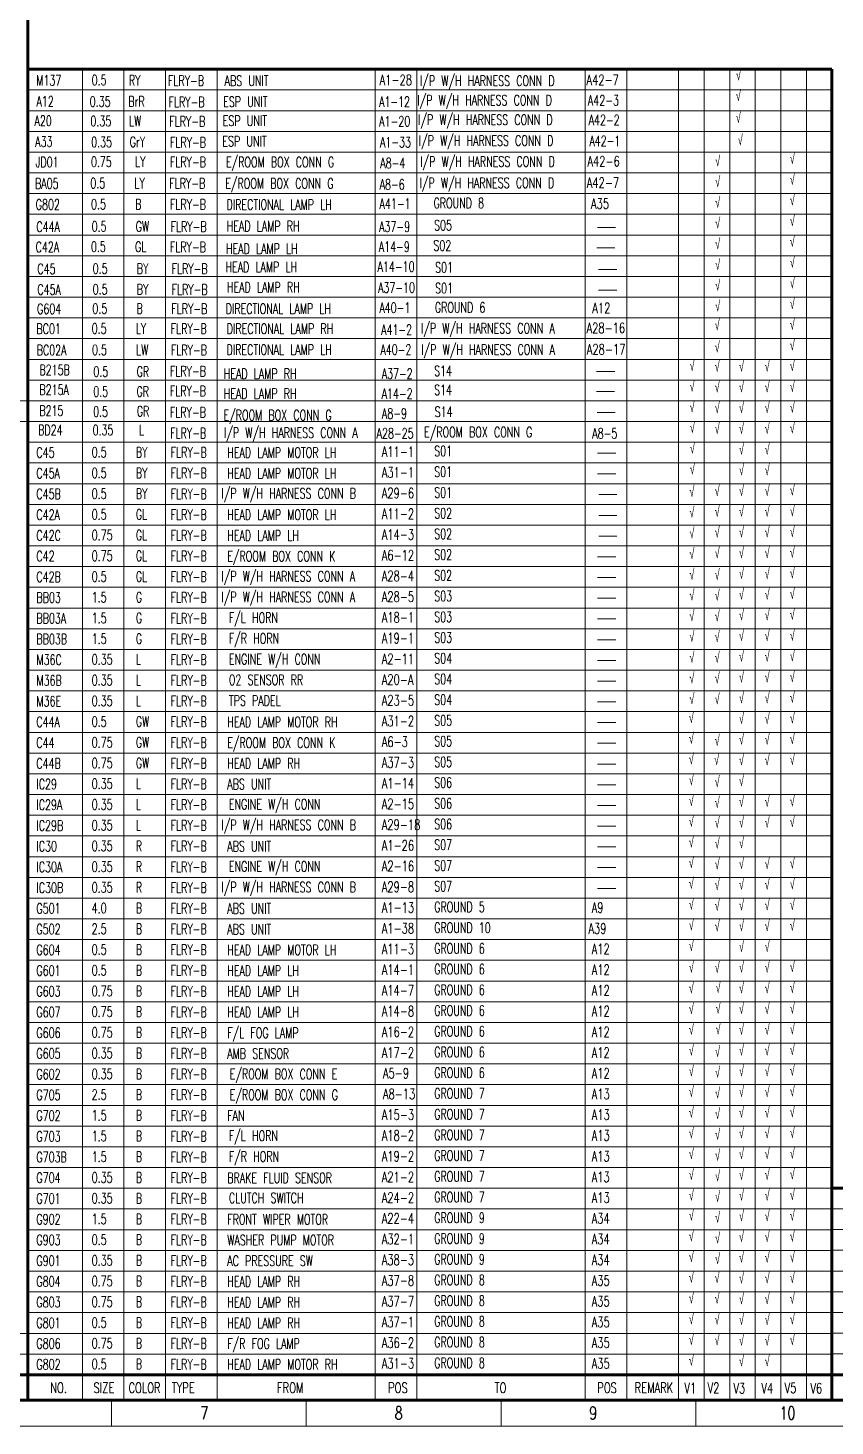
# Model space of a CAD drawing. Header units: millimetres. Extents: x 296 to 1485, y 44 to 885.
# Drawn here: x 716 to 1027, y 44 to 584 of the extents above; entities that cross this region are included whole.
import ezdxf
from ezdxf.enums import TextEntityAlignment as Align

# ---------------------------------------------------------------- set-up
doc = ezdxf.new("R2010")
doc.units = ezdxf.units.MM
doc.layers.add('0Filament', color=7, linetype='Continuous', lineweight=20)
doc.layers.add('2FRAME', color=2, linetype='Continuous', lineweight=70)
doc.styles.add('HZ', font='TXT', dxfattribs={"width": 0.7, "height": 4, "bigfont": 'HZTXT'})

msp = doc.modelspace()

# ---------------------------------------------------------------- linework, layer by layer
at = {"layer": '0Filament'}
for p, q in [((737.05, 568.22), (737.05, 54.43)), ((753.05, 568.22), (753.05, 54.43)), ((769.05, 54.43), (769.05, 568.22)), ((789.03, 54.43), (789.03, 568.22)), ((850.05, 54.43), (850.05, 568.22)), ((866.05, 54.43), (866.05, 568.22)), ((931.05, 54.43), (931.05, 568.22)), ((947.05, 568.22), (947.05, 54.43)), ((967.05, 54.43), (967.05, 568.22)), ((976.92, 54.43), (976.92, 568.22)), ((986.79, 54.43), (986.79, 568.22)), ((996.66, 54.43), (996.66, 568.22)), ((1006.53, 54.43), (1006.53, 568.22)), ((1016.4, 54.43), (1016.4, 568.22)), ((716.05, 560.22), (1026.27, 560.22)), ((716.05, 560.22), (1026.27, 560.22)), ((716.05, 560.22), (1026.27, 560.22)), ((716.05, 560.22), (1026.27, 560.22)), ((716.05, 552.22), (1026.27, 552.22)), ((716.05, 552.22), (1026.27, 552.22)), ((716.05, 552.22), (1026.27, 552.22)), ((716.05, 552.22), (1026.27, 552.22)), ((716.05, 544.22), (1026.27, 544.22)), ((716.05, 544.22), (1026.27, 544.22)), ((716.05, 544.22), (1026.27, 544.22)), ((716.05, 544.22), (1026.27, 544.22)), ((716.05, 536.22), (1026.27, 536.22)), ((716.05, 536.22), (1026.27, 536.22)), ((716.05, 536.22), (1026.27, 536.22)), ((716.05, 536.22), (1026.27, 536.22)), ((716.05, 528.22), (1026.27, 528.22)), ((716.05, 520.22), (1026.27, 520.22)), ((716.05, 512.22), (1026.27, 512.22)), ((716.05, 504.22), (1026.27, 504.22)), ((935.75, 507.17), (942.8, 507.17)), ((935.48, 499.32), (942.53, 499.32)), ((716.05, 496.22), (1026.27, 496.22)), ((716.05, 488.22), (1026.27, 488.22)), ((936.16, 490.89), (943.21, 490.89)), ((936.16, 482.89), (943.21, 482.89)), ((716.05, 480.22), (1026.27, 480.22)), ((716.05, 472.22), (1026.27, 472.22)), ((716.05, 464.22), (1026.27, 464.22)), ((716.05, 456.22), (1026.27, 456.22)), ((716.05, 448.22), (1026.27, 448.22)), ((935.39, 451.48), (942.44, 451.48)), ((935.36, 443.8), (942.41, 443.8)), ((1026.27, 440.22), (405.83, 440.22)), ((1026.27, 432.22), (405.83, 432.22)), ((935.62, 435.67), (942.67, 435.67)), ((1026.27, 424.22), (716.05, 424.22)), ((1026.27, 416.22), (716.05, 416.22)), ((935.79, 420), (942.85, 420)), ((935.79, 412), (942.85, 412)), ((1026.27, 408.22), (716.05, 408.22)), ((1026.27, 400.22), (716.05, 400.22)), ((936.25, 404), (943.3, 404)), ((936.25, 396), (943.3, 396)), ((1026.27, 392.22), (716.05, 392.22)), ((1026.27, 384.22), (716.05, 384.22)), ((936.25, 388), (943.3, 388)), ((935.79, 380), (942.85, 380)), ((1026.27, 376.22), (716.05, 376.22)), ((1026.27, 368.22), (716.05, 368.22)), ((935.79, 372), (942.85, 372)), ((935.79, 364), (942.85, 364)), ((1026.27, 360.22), (716.05, 360.22)), ((1026.27, 352.22), (716.05, 352.22)), ((935.79, 356), (942.85, 356)), ((935.79, 348), (942.85, 348)), ((1026.27, 344.22), (716.05, 344.22)), ((1026.27, 336.22), (716.05, 336.22)), ((935.79, 340), (942.85, 340)), ((935.79, 332), (942.85, 332)), ((1026.27, 328.22), (716.05, 328.22)), ((935.79, 324), (942.85, 324)), ((1026.27, 320.22), (716.05, 320.22)), ((935.79, 316), (942.85, 316)), ((1026.27, 312.22), (716.05, 312.22)), ((935.79, 308), (942.85, 308)), ((1026.27, 304.22), (716.05, 304.22)), ((935.79, 300), (942.85, 300)), ((1026.27, 296.22), (716.05, 296.22)), ((935.79, 292), (942.85, 292)), ((1026.27, 288.22), (716.05, 288.22)), ((935.79, 284), (942.85, 284)), ((1026.27, 280.22), (716.05, 280.22)), ((935.79, 276), (942.85, 276)), ((1026.27, 272.22), (716.05, 272.22)), ((935.79, 268), (942.85, 268)), ((1026.27, 264.22), (716.05, 264.22)), ((935.79, 260), (942.85, 260)), ((1026.27, 256.22), (716.05, 256.22)), ((935.79, 252), (942.85, 252)), ((1026.27, 248.22), (716.05, 248.22)), ((1026.27, 240.22), (716.05, 240.22)), ((1026.27, 232.22), (716.05, 232.22)), ((1026.27, 224.22), (716.05, 224.22)), ((1026.27, 216.22), (716.05, 216.22)), ((1026.27, 208.22), (716.05, 208.22)), ((1026.27, 200.22), (716.05, 200.22)), ((1026.27, 192.22), (716.05, 192.22)), ((1026.27, 184.22), (716.05, 184.22)), ((1026.27, 176.22), (716.05, 176.22)), ((1026.27, 168.22), (716.05, 168.22)), ((1026.27, 160.22), (716.05, 160.22)), ((1026.27, 152.22), (716.05, 152.22)), ((1026.27, 144.22), (716.05, 144.22)), ((1026.27, 136.22), (716.05, 136.22)), ((1026.27, 128.22), (716.05, 128.22)), ((1026.27, 120.22), (716.05, 120.22)), ((1026.27, 112.22), (716.05, 112.22)), ((1026.27, 104.22), (716.05, 104.22)), ((1026.27, 96.22), (716.05, 96.22)), ((1026.27, 88.22), (716.05, 88.22)), ((716.05, 80.22), (405.83, 80.22)), ((1026.27, 80.22), (716.05, 80.22)), ((716.05, 72.22), (405.83, 72.22)), ((1026.27, 72.22), (716.05, 72.22)), ((789.03, 64.22), (789.03, 54.43)), ((850.05, 64.22), (850.05, 54.43)), ((866.05, 64.22), (866.05, 54.43)), ((931.05, 64.22), (931.05, 54.43)), ((748.27, 54.42), (748.27, 44.52)), ((823.4, 54.45), (823.4, 44.47)), ((898.65, 54.42), (898.65, 44.52)), ((973.68, 54.42), (973.68, 44.52)), ((296.47, 44.43), (1485.47, 44.43))]:
    msp.add_line(p, q, dxfattribs=at)
at = {"layer": '0Filament', "color": 0}
for p, q in [((1026.27, 128.28), (1185.73, 128.28)), ((1026.27, 120.28), (1185.73, 120.28)), ((1026.27, 112.28), (1185.73, 112.28)), ((1026.27, 104.28), (1185.73, 104.28)), ((1026.27, 96.28), (1185.73, 96.28)), ((1026.27, 88.28), (1185.73, 88.28)), ((1026.27, 80.28), (1185.73, 80.28)), ((1026.27, 72.28), (1185.73, 72.28))]:
    msp.add_line(p, q, dxfattribs=at)
at = {"layer": '2FRAME'}
for p, q in [((716.05, 54.43), (716.05, 744.22)), ((716.05, 568.22), (1026.27, 568.22)), ((716.05, 568.22), (1026.27, 568.22)), ((716.05, 568.22), (1026.27, 568.22)), ((716.05, 568.22), (1026.27, 568.22)), ((1026.27, 54.43), (1026.27, 568.22)), ((1026.27, 136.28), (1185.73, 136.28)), ((405.83, 64.22), (716.05, 64.22)), ((716.05, 64.22), (1026.27, 64.22)), ((1026.27, 64.22), (1185.73, 64.22)), ((306.47, 54.43), (1475.47, 54.43))]:
    msp.add_line(p, q, dxfattribs=at)

# ---------------------------------------------------------------- texts
at = {"insert": (932.29, 238.51), "char_height": 4, "attachment_point": 1, "style": 'HZ'}
msp.add_mtext('A39', dxfattribs=at)
at = {"layer": '0Filament', "lineweight": 20, "style": 'HZ', "width": 0.67}
for p in [(990.23, 562.77), (990.15, 554.77), (990.15, 546.36), (990.89, 537.71), (982.18, 529.61), (1010.97, 530.51), (982.18, 521.61), (1010.97, 522.51), (982.18, 513.61), (1010.97, 514.51), (982.18, 505.61), (1010.97, 506.51), (982.18, 497.61), (1010.97, 498.51), (982.18, 489.61), (1010.97, 490.51), (982.18, 481.61), (1010.97, 482.51), (982.18, 473.61), (1010.97, 474.51), (981.98, 466.29), (1010.97, 466.51), (1010.97, 458.51), (982, 457.73), (972.3, 450.6), (981.98, 450.29), (991.36, 450.31), (991.36, 450.31), (991.36, 450.31), (991.36, 450.31), (1001.26, 450.32), (1010.97, 450.51), (972.3, 442.6), (981.98, 442.29), (991.36, 442.31), (991.36, 442.31), (991.36, 442.31), (991.36, 442.31), (1001.26, 442.32), (1010.97, 442.51), (972.3, 434.6), (981.98, 434.29), (991.36, 434.31), (991.36, 434.31), (991.36, 434.31), (991.36, 434.31), (1001.26, 434.32), (1010.97, 434.51), (972.41, 426.67), (981.98, 426.29), (991.36, 426.31), (991.36, 426.31), (991.36, 426.31), (991.36, 426.31), (1001.26, 426.32), (1010.97, 426.51), (972.41, 418.67), (991.36, 418.31), (991.36, 418.31), (991.36, 418.31), (991.36, 418.31), (1001.26, 418.32), (972.41, 410.67), (991.36, 410.31), (991.36, 410.31), (991.36, 410.31), (991.36, 410.31), (1001.26, 410.32), (972.21, 401.99), (981.98, 402.29), (991.36, 402.31), (991.36, 402.31), (991.36, 402.31), (991.36, 402.31), (1001.26, 402.32), (1010.97, 402.51), (972.21, 393.99), (981.98, 394.29), (991.36, 394.31), (991.36, 394.31), (991.36, 394.31), (991.36, 394.31), (1001.26, 394.32), (1010.97, 394.51), (972.21, 385.99), (981.98, 386.29), (991.36, 386.31), (991.36, 386.31), (991.36, 386.31), (991.36, 386.31), (1001.26, 386.32), (1010.97, 386.51), (972.21, 377.99), (981.98, 378.29), (991.36, 378.31), (991.36, 378.31), (991.36, 378.31), (991.36, 378.31), (1001.26, 378.32), (1010.97, 378.51), (972.21, 369.99), (981.98, 369.93), (991.36, 370.31), (991.36, 370.31), (991.36, 370.31), (991.36, 370.31), (991.36, 370.31), (991.36, 370.31), (991.36, 370.31), (1001.26, 370.32), (1010.97, 370.51), (972.21, 361.99), (981.98, 361.93), (991.36, 362.31), (991.36, 362.31), (991.36, 362.31), (991.36, 362.31), (1001.26, 362.32), (1010.97, 362.51), (972.21, 353.99), (981.98, 353.93), (991.36, 354.31), (991.36, 354.31), (991.36, 354.31), (991.36, 354.31), (1001.26, 354.32), (1010.97, 354.51), (972.21, 345.99), (981.98, 345.93), (991.36, 346.31), (991.36, 346.31), (991.36, 346.31), (991.36, 346.31), (1001.26, 346.32), (1010.97, 346.51), (972.21, 337.99), (981.98, 337.93), (991.36, 338.31), (991.36, 338.31), (991.36, 338.31), (991.36, 338.31), (1001.26, 338.32), (1010.97, 338.51), (972.21, 329.99), (981.98, 329.93), (991.36, 330.31), (991.36, 330.31), (991.36, 330.31), (991.36, 330.31), (1001.26, 330.32), (1010.97, 330.51), (972.21, 321.99), (981.98, 321.93), (991.36, 322.31), (991.36, 322.31), (991.36, 322.31), (991.36, 322.31), (1001.26, 322.32), (1010.97, 322.51), (972.01, 314.67), (991.36, 314.31), (991.36, 314.31), (991.36, 314.31), (991.36, 314.31), (1001.26, 314.32), (1010.97, 314.51), (972.01, 306.67), (981.98, 305.93), (991.36, 306.31), (991.36, 306.31), (991.36, 306.31), (991.36, 306.31), (1001.26, 306.32), (1010.97, 306.51), (972.01, 298.67), (981.78, 298.52), (991.36, 298.31), (991.36, 298.31), (991.36, 298.31), (991.36, 298.31), (1001.26, 298.32), (1010.97, 298.51), (972.01, 290.67), (981.98, 289.93), (991.36, 290.31), (991.36, 290.31), (991.36, 290.31), (991.36, 290.31), (972.01, 282.67), (981.98, 281.93), (991.36, 282.31), (991.36, 282.31), (991.36, 282.31), (991.36, 282.31), (1001.26, 282.32), (1010.97, 282.51), (972.01, 274.67), (981.98, 274.2), (991.36, 274.31), (991.36, 274.31), (991.36, 274.31), (991.36, 274.31), (1001.26, 274.32), (1010.97, 274.51), (972.01, 266.67), (981.98, 266.2), (991.36, 266.31), (991.36, 266.31), (991.36, 266.31), (991.36, 266.31), (972.01, 258.67), (981.98, 258.2), (991.36, 258.31), (991.36, 258.31), (991.36, 258.31), (991.36, 258.31), (1001.26, 258.32), (1010.97, 258.51), (972.01, 250.67), (981.98, 250.2), (991.36, 250.31), (991.36, 250.31), (991.36, 250.31), (991.36, 250.31), (1001.26, 250.32), (1010.97, 250.51), (972.01, 242.67), (1010.97, 242.51), (981.98, 242.2), (991.36, 242.31), (991.36, 242.31), (991.36, 242.31), (991.36, 242.31), (1001.26, 242.32), (972.01, 234.67), (981.98, 234.2), (991.36, 234.31), (991.36, 234.31), (991.36, 234.31), (991.36, 234.31), (1001.26, 234.32), (1010.97, 234.51), (972.01, 226.67), (991.36, 226.31), (991.36, 226.31), (991.36, 226.31), (991.36, 226.31), (1001.26, 226.32), (972.02, 218.31), (981.98, 218.2), (991.36, 218.31), (991.36, 218.31), (991.36, 218.31), (991.36, 218.31), (991.36, 218.31), (991.36, 218.31), (991.36, 218.31), (1001.26, 218.32), (1010.97, 218.51), (972.02, 210.31), (982.34, 210.47), (991.36, 210.31), (991.36, 210.31), (991.36, 210.31), (991.36, 210.31), (1001.26, 210.32), (1010.97, 210.51), (972.02, 202.31), (982.34, 202.47), (991.36, 202.31), (991.36, 202.31), (991.36, 202.31), (991.36, 202.31), (1001.26, 202.32), (1010.97, 202.51), (972.02, 194.31), (982.34, 194.47), (991.36, 194.31), (991.36, 194.31), (991.36, 194.31), (991.36, 194.31), (1001.26, 194.32), (1010.97, 194.51), (972.02, 186.31), (982.14, 185.78), (991.36, 186.31), (991.36, 186.31), (991.36, 186.31), (991.36, 186.31), (1001.26, 186.32), (1010.97, 186.51), (972.02, 178.31), (982.14, 177.78), (991.36, 178.31), (991.36, 178.31), (991.36, 178.31), (991.36, 178.31), (1001.26, 178.32), (1010.97, 178.51), (972.02, 170.31), (982.14, 169.78), (991.36, 170.31), (991.36, 170.31), (991.36, 170.31), (991.36, 170.31), (1001.26, 170.32), (1010.97, 170.51), (972.02, 162.31), (982.14, 161.78), (991.36, 162.31), (991.36, 162.31), (991.36, 162.31), (991.36, 162.31), (1001.26, 162.32), (1010.97, 162.51), (972.02, 154.31), (982.14, 153.78), (991.36, 154.31), (991.36, 154.31), (991.36, 154.31), (991.36, 154.31), (1001.26, 154.32), (1010.97, 154.51), (972.02, 146.31), (982.14, 145.78), (991.36, 146.31), (991.36, 146.31), (991.36, 146.31), (991.36, 146.31), (1001.26, 146.32), (1010.97, 146.51), (972.02, 138.31), (982.14, 137.78), (991.36, 138.31), (991.36, 138.31), (991.36, 138.31), (991.36, 138.31), (1001.26, 138.32), (1010.97, 138.51), (972.02, 130.31), (982.14, 129.78), (991.36, 130.31), (991.36, 130.31), (991.36, 130.31), (991.36, 130.31), (1001.26, 130.32), (1010.97, 130.51), (972.02, 122.58), (982.14, 121.78), (991.36, 122.31), (991.36, 122.31), (991.36, 122.31), (991.36, 122.31), (1001.26, 122.32), (1010.97, 122.51), (972.02, 114.58), (982.14, 113.78), (991.36, 114.31), (991.36, 114.31), (991.36, 114.31), (991.36, 114.31), (1001.26, 114.32), (1010.97, 114.51), (972.02, 106.58), (982.14, 105.78), (991.36, 106.31), (991.36, 106.31), (991.36, 106.31), (991.36, 106.31), (1001.26, 106.32), (1010.97, 106.51), (972.02, 98.58), (981.94, 98.46), (991.36, 98.31), (991.36, 98.31), (991.36, 98.31), (991.36, 98.31), (1001.26, 98.32), (1010.97, 98.51), (972.02, 90.58), (981.94, 90.46), (991.36, 90.31), (991.36, 90.31), (991.36, 90.31), (991.36, 90.31), (1001.26, 90.32), (1010.97, 90.51), (972.02, 82.58), (981.94, 82.46), (991.36, 82.31), (991.36, 82.31), (991.36, 82.31), (991.36, 82.31), (1001.26, 82.32), (1010.97, 82.51), (972.02, 74.58), (981.94, 74.46), (991.36, 74.31), (991.36, 74.31), (991.36, 74.31), (991.36, 74.31), (1001.26, 74.32), (1010.97, 74.51), (972.02, 66.58), (991.36, 66.31), (991.36, 66.31), (991.36, 66.31), (991.36, 66.31), (1001.26, 66.32)]:
    msp.add_text('√', height=4, dxfattribs=at).set_placement(p, align=Align.BOTTOM_CENTER)
at = {"layer": '0Filament', "style": 'HZ', "width": 0.67}
for s, p in [('M137', (719.27, 561.91)), ('0.5', (740.6, 562.03)), ('RY', (755, 561.92)), ('FLRY-B', (770.09, 561.83)), ('FLRY-B', (770.29, 553.6)), ('A1-12', (851.52, 553.67)), ('A42-3', (932.1, 554.18)), ('A42-2', (932.38, 546.65)), ('FLRY-B', (770.57, 546.07)), ('A1-20', (851.59, 546.14)), ('FLRY-B', (770.85, 537.98)), ('A1-33', (851.87, 538.06)), ('A42-1', (932.66, 538.56)), ('JD01', (719.01, 530.37)), ('0.75', (740.34, 530.49)), ('LY', (757.36, 530.49)), ('FLRY-B', (770.81, 530.41)), ('BA05', (718.77, 522.12)), ('0.5', (740.1, 522.24)), ('LY', (757.12, 522.24)), ('FLRY-B', (770.58, 522.16)), ('GROUND 8', (872.53, 514.57)), ('G802', (719.04, 514.01)), ('0.5', (740.38, 514.12)), ('B', (757.4, 514.13)), ('FLRY-B', (770.85, 514.04)), ('C44A', (719.27, 505.43)), ('0.5', (740.6, 505.55)), ('GW', (757.62, 505.55)), ('FLRY-B', (771.08, 505.47)), ('S05', (872.76, 505.99)), ('S02', (872.49, 498.15)), ('C42A', (719, 497.59)), ('0.5', (740.33, 497.71)), ('GL', (757.35, 497.71)), ('FLRY-B', (770.81, 497.62)), ('C45', (719.68, 489.16)), ('0.5', (741.01, 489.27)), ('BY', (758.03, 489.28)), ('FLRY-B', (771.48, 489.19)), ('S01', (873.16, 489.72)), ('C45A', (719.68, 481.16)), ('0.5', (741.01, 481.27)), ('BY', (758.03, 481.28)), ('FLRY-B', (771.48, 481.19)), ('S01', (873.16, 481.72)), ('G604', (719.56, 473.7)), ('0.5', (740.89, 473.82)), ('B', (757.91, 473.82)), ('FLRY-B', (771.37, 473.74)), ('GROUND 6', (873.04, 474.26)), ('BC01', (719.32, 466.02)), ('0.5', (740.65, 466.14)), ('LY', (757.67, 466.14)), ('FLRY-B', (771.13, 466.06)), ('BC02A', (719.41, 457.78)), ('0.5', (740.75, 457.89)), ('LW', (757.76, 457.9)), ('FLRY-B', (771.22, 457.81)), ('B215B', (720.49, 450.17)), ('0.5', (741.26, 449.49)), ('GR', (757.96, 449.49)), ('FLRY-B', (770.83, 449.66)), ('S14', (872.78, 449.78)), ('B215A', (720.46, 442.49)), ('0.5', (741.23, 441.81)), ('GR', (757.93, 441.81)), ('FLRY-B', (770.8, 441.99)), ('S14', (872.78, 442.43)), ('B215', (720.42, 434.39)), ('0.5', (741.2, 434.04)), ('GR', (758.04, 434.21)), ('FLRY-B', (770.8, 433.8)), ('S14', (873, 434)), ('BD24', (720, 426.94)), ('0.35', (740.97, 426.94)), ('L', (758.93, 426.94)), ('FLRY-B', (770.91, 425.73)), ('C45', (719.31, 418.26)), ('0.5', (740.65, 418.38)), ('BY', (757.67, 418.38)), ('FLRY-B', (771.12, 418.3)), ('S01', (872.8, 418.82)), ('C45A', (719.31, 410.26)), ('0.5', (740.65, 410.38)), ('BY', (757.67, 410.38)), ('FLRY-B', (771.12, 410.3)), ('S01', (872.8, 410.82)), ('C45B', (719.31, 402.26)), ('0.5', (740.65, 402.38)), ('BY', (757.67, 402.38)), ('FLRY-B', (771.12, 402.3)), ('S01', (872.8, 402.82)), ('C42A', (719.31, 394.26)), ('0.5', (740.65, 394.38)), ('GL', (757.67, 394.38)), ('FLRY-B', (771.12, 394.3)), ('S02', (872.8, 394.82)), ('S02', (872.8, 386.82)), ('L', (757.67, 338.38)), ('L', (757.67, 330.38)), ('L', (757.67, 322.38))]:
    msp.add_text(s, height=4, dxfattribs=at).set_placement(p)
for s, p in [('ABS UNIT', (791.92, 565.76)), ('I/P W/H HARNESS CONN D', (867.3, 565.76)), ('A12', (719.34, 557.86)), ('0.35', (739.89, 557.73)), ('BrR', (754.75, 557.79)), ('ESP UNIT', (791.37, 557.68)), ('I/P W/H HARNESS CONN D', (866.28, 558.27)), ('I/P W/H HARNESS CONN D', (866.56, 550.74)), ('A20', (718.57, 550.34)), ('0.35', (740.16, 550.21)), ('LW', (755.03, 550.27)), ('ESP UNIT', (791.19, 550.32)), ('A33', (718.85, 542.25)), ('0.35', (740.44, 542.12)), ('GrY', (755.31, 542.18)), ('ESP UNIT', (791.07, 542.42)), ('I/P W/H HARNESS CONN D', (866.84, 542.66)), ('E/ROOM BOX CONN G', (792.44, 534.4)), ('I/P W/H HARNESS CONN D', (867.39, 534.59)), ('A8-4', (851.99, 534.01)), ('E/ROOM BOX CONN G', (792.2, 526.15)), ('A8-6', (851.75, 525.76)), ('I/P W/H HARNESS CONN D', (867.15, 526.34)), ('A41-1', (851.71, 518.32)), ('DIRECTIONAL LAMP LH', (792.68, 517.97)), ('HEAD LAMP RH', (792.75, 509.64)), ('A37-9', (851.54, 509.45)), ('HEAD LAMP LH', (792.47, 500.91)), ('A14-9', (851.42, 501.69)), ('HEAD LAMP LH', (792.27, 493.86)), ('A14-10', (850.95, 494.02)), ('HEAD LAMP RH', (792.82, 486.07)), ('A37-10', (851.12, 485.93)), ('DIRECTIONAL LAMP LH', (792.36, 477.78)), ('A40-1', (851.64, 478.17)), ('DIRECTIONAL LAMP RH', (792.75, 470.05)), ('A41-2', (852.3, 469.66)), ('I/P W/H HARNESS CONN A', (867.7, 470.24)), ('DIRECTIONAL LAMP LH', (792.68, 461.95)), ('A40-2', (852.04, 461.99)), ('I/P W/H HARNESS CONN A', (867.8, 461.99)), ('HEAD LAMP RH', (791.6, 452.67)), ('A37-2', (852.55, 452.67)), ('HEAD LAMP RH', (791.58, 444.99)), ('A14-2', (852.52, 444.99)), ('E/ROOM BOX CONN G', (791.5, 436.68)), ('A8-9', (852.61, 437.3)), ('I/P W/H HARNESS CONN A', (791.68, 429.91)), ('A28-25', (850.58, 429.68)), ('E/ROOM BOX CONN G', (868.9, 430.14)), ('A8-5', (933.79, 429.67)), ('HEAD LAMP MOTOR LH', (792.95, 422.23)), ('HEAD LAMP MOTOR LH', (792.95, 414.23)), ('I/P W/H HARNESS CONN B', (790.68, 406.48)), ('HEAD LAMP MOTOR LH', (792.95, 398.23)), ('HEAD LAMP LH', (792.95, 390.23)), ('E/ROOM BOX CONN K', (792.95, 382.23)), ('I/P W/H HARNESS CONN A', (790.68, 374.48)), ('I/P W/H HARNESS CONN A', (790.68, 366.48)), ('F/L HORN', (793.57, 358.48)), ('F/R HORN', (793.57, 350.48)), ('ENGINE W/H CONN', (793.57, 342.48)), ('O2 SENSOR RR', (793.57, 334.48)), ('TPS PADEL', (793.57, 326.48)), ('HEAD LAMP MOTOR RH', (792.95, 318.23)), ('E/ROOM BOX CONN K', (792.95, 310.23)), ('HEAD LAMP RH', (792.95, 302.23)), ('ABS UNIT', (792.95, 294.23)), ('ENGINE W/H CONN', (793.57, 286.48)), ('I/P W/H HARNESS CONN B', (790.68, 278.48)), ('ABS UNIT', (792.95, 270.23)), ('ENGINE W/H CONN', (793.57, 262.48)), ('I/P W/H HARNESS CONN B', (790.68, 254.48)), ('ABS UNIT', (792.95, 246.23)), ('ABS UNIT', (792.95, 238.23)), ('HEAD LAMP MOTOR LH', (792.95, 230.23)), ('HEAD LAMP LH', (792.95, 222.23)), ('HEAD LAMP LH', (792.95, 214.23)), ('HEAD LAMP LH', (792.95, 206.23)), ('F/L FOG LAMP', (792.95, 198.23)), ('AMB SENSOR', (792.95, 190.23)), ('E/ROOM BOX CONN E', (793.9, 182.29)), ('E/ROOM BOX CONN G', (793.9, 174.29)), ('FAN', (792.95, 166.23)), ('F/L HORN', (793.57, 158.48)), ('F/R HORN', (793.57, 150.48)), ('BRAKE FLUID SENSOR', (792.95, 142.23)), ('CLUTCH SWITCH', (793.57, 134.48)), ('FRONT WIPER MOTOR', (792.95, 126.23)), ('WASHER PUMP MOTOR', (792.95, 118.23)), ('AC PRESSURE SW', (792.95, 110.23)), ('HEAD LAMP RH', (792.95, 102.23)), ('HEAD LAMP RH', (792.95, 94.23)), ('HEAD LAMP RH', (792.95, 86.23)), ('F/R FOG LAMP', (792.95, 78.23)), ('HEAD LAMP MOTOR RH', (792.95, 70.23))]:
    msp.add_text(s, height=4, dxfattribs=at).set_placement(p, align=Align.TOP_LEFT)
at = {"layer": '0Filament', "color": 7, "style": 'HZ', "width": 0.67}
for s, p in [('C42C', (719.31, 386.26)), ('0.75', (740.65, 386.38)), ('GL', (757.67, 386.38)), ('FLRY-B', (771.12, 386.3)), ('C42', (719.31, 378.26)), ('0.75', (740.65, 378.38)), ('GL', (757.67, 378.38)), ('FLRY-B', (771.12, 378.3)), ('S02', (872.8, 378.82)), ('C42B', (719.31, 370.26)), ('0.5', (740.65, 370.38)), ('GL', (757.67, 370.38)), ('FLRY-B', (771.12, 370.3)), ('S02', (872.8, 370.82)), ('BB03', (719.31, 362.26)), ('1.5', (740.65, 362.38)), ('G', (757.67, 362.38)), ('FLRY-B', (771.12, 362.3)), ('S03', (872.8, 362.82)), ('BB03A', (719.31, 354.26)), ('1.5', (740.65, 354.38)), ('G', (757.67, 354.38)), ('FLRY-B', (771.12, 354.3)), ('S03', (872.8, 354.82)), ('BB03B', (719.31, 346.26)), ('1.5', (740.65, 346.38)), ('G', (757.67, 346.38)), ('FLRY-B', (771.12, 346.3)), ('S03', (872.8, 346.82)), ('M36C', (719.31, 338.26)), ('0.35', (740.65, 338.38)), ('FLRY-B', (771.12, 338.3)), ('S04', (872.8, 338.82)), ('S04', (872.8, 330.82)), ('M36B', (719.31, 330.26)), ('0.35', (740.65, 330.38)), ('FLRY-B', (771.12, 330.3)), ('M36E', (719.31, 322.26)), ('0.35', (740.65, 322.38)), ('FLRY-B', (771.12, 322.3)), ('S04', (872.8, 322.82)), ('S05', (872.8, 314.82)), ('C44A', (719.31, 314.26)), ('0.5', (740.65, 314.38)), ('GW', (757.67, 314.38)), ('FLRY-B', (771.12, 314.3)), ('C44', (719.31, 306.26)), ('0.75', (740.65, 306.38)), ('GW', (757.67, 306.38)), ('FLRY-B', (771.12, 306.3)), ('S05', (872.8, 306.82)), ('C44B', (719.31, 298.26)), ('0.75', (740.65, 298.38)), ('GW', (757.67, 298.38)), ('FLRY-B', (771.12, 298.3)), ('S05', (872.8, 298.82)), ('IC29', (719.31, 290.26)), ('0.35', (740.65, 290.38)), ('L', (757.67, 290.38)), ('FLRY-B', (771.12, 290.3)), ('S06', (872.8, 290.82)), ('IC29A', (719.31, 282.26)), ('0.35', (740.65, 282.38)), ('L', (757.67, 282.38)), ('FLRY-B', (771.12, 282.3)), ('S06', (872.8, 282.82)), ('IC29B', (719.31, 274.26)), ('0.35', (740.65, 274.38)), ('L', (757.67, 274.38)), ('FLRY-B', (771.12, 274.3)), ('S06', (872.8, 274.82)), ('IC30', (719.31, 266.26)), ('0.35', (740.65, 266.38)), ('R', (757.67, 266.38)), ('FLRY-B', (771.12, 266.3)), ('S07', (872.8, 266.82)), ('IC30A', (719.31, 258.26)), ('0.35', (740.65, 258.38)), ('R', (757.67, 258.38)), ('FLRY-B', (771.12, 258.3)), ('S07', (872.8, 258.82)), ('IC30B', (719.31, 250.26)), ('0.35', (740.65, 250.38)), ('R', (757.67, 250.38)), ('FLRY-B', (771.12, 250.3)), ('S07', (872.8, 250.82)), ('G501', (719.31, 242.26)), ('4.0', (740.65, 242.38)), ('B', (757.67, 242.38)), ('FLRY-B', (771.12, 242.3)), ('GROUND 5 ', (872.8, 242.82)), ('G502', (719.31, 234.26)), ('2.5', (740.65, 234.38)), ('B', (757.67, 234.38)), ('FLRY-B', (771.12, 234.3)), ('GROUND 10 ', (872.8, 234.82)), ('G604', (719.31, 226.26)), ('0.5', (740.65, 226.38)), ('B', (757.67, 226.38)), ('FLRY-B', (771.12, 226.3)), ('GROUND 6', (872.8, 226.82)), ('G601', (719.31, 218.26)), ('0.5', (740.65, 218.38)), ('B', (757.67, 218.38)), ('FLRY-B', (771.12, 218.3)), ('GROUND 6', (872.8, 218.82)), ('G603', (719.31, 210.26)), ('0.75', (740.65, 210.38)), ('B', (757.67, 210.38)), ('FLRY-B', (771.12, 210.3)), ('GROUND 6', (872.8, 210.82)), ('G607', (719.31, 202.26)), ('0.75', (740.65, 202.38)), ('B', (757.67, 202.38)), ('FLRY-B', (771.12, 202.3)), ('GROUND 6', (872.8, 202.82)), ('G606', (719.31, 194.26)), ('0.75', (740.65, 194.38)), ('B', (757.67, 194.38)), ('FLRY-B', (771.12, 194.3)), ('GROUND 6', (872.8, 194.82)), ('G605', (719.31, 186.26)), ('0.35', (740.65, 186.38)), ('B', (757.67, 186.38)), ('FLRY-B', (771.12, 186.3)), ('GROUND 6', (872.8, 186.82)), ('G602', (719.31, 178.26)), ('0.35', (740.65, 178.38)), ('B', (757.67, 178.38)), ('FLRY-B', (771.12, 178.3)), ('GROUND 6', (872.8, 178.82)), ('G705', (719.31, 170.26)), ('2.5', (740.65, 170.38)), ('B', (757.67, 170.38)), ('FLRY-B', (771.12, 170.3)), ('GROUND 7', (872.8, 170.82)), ('G702', (719.31, 162.26)), ('1.5', (740.65, 162.38)), ('B', (757.67, 162.38)), ('FLRY-B', (771.12, 162.3)), ('GROUND 7', (872.8, 162.82)), ('G703', (719.31, 154.26)), ('1.5', (740.65, 154.38)), ('B', (757.67, 154.38)), ('FLRY-B', (771.12, 154.3)), ('GROUND 7', (872.8, 154.82)), ('G703B', (719.31, 146.26)), ('1.5', (740.65, 146.38)), ('B', (757.67, 146.38)), ('FLRY-B', (771.12, 146.3)), ('GROUND 7', (872.8, 146.82)), ('G704', (719.31, 138.26)), ('0.35', (740.65, 138.38)), ('B', (757.67, 138.38)), ('FLRY-B', (771.12, 138.3)), ('GROUND 7', (872.8, 138.82)), ('G701', (719.31, 130.26)), ('0.35', (740.65, 130.38)), ('B', (757.67, 130.38)), ('FLRY-B', (771.12, 130.3)), ('GROUND 7', (872.8, 130.82)), ('G902', (719.31, 122.26)), ('1.5', (740.65, 122.38)), ('B', (757.67, 122.38)), ('FLRY-B', (771.12, 122.3)), ('GROUND 9', (872.8, 122.82)), ('GROUND 9', (872.8, 114.82)), ('G903', (719.31, 114.26)), ('0.5', (740.65, 114.38)), ('B', (757.67, 114.38)), ('FLRY-B', (771.12, 114.3)), ('G901', (719.31, 106.26)), ('0.35', (740.65, 106.38)), ('B', (757.67, 106.38)), ('FLRY-B', (771.12, 106.3)), ('GROUND 9', (872.8, 106.82)), ('GROUND 8', (872.8, 98.82)), ('G804', (719.31, 98.26)), ('0.75', (740.65, 98.38)), ('B', (757.67, 98.38)), ('FLRY-B', (771.12, 98.3)), ('G803', (719.31, 90.26)), ('0.75', (740.65, 90.38)), ('B', (757.67, 90.38)), ('FLRY-B', (771.12, 90.3)), ('GROUND 8', (872.8, 90.82)), ('0.5', (740.65, 82.38)), ('B', (757.67, 82.38)), ('GROUND 8', (872.8, 82.82)), ('G801', (719.31, 82.26)), ('FLRY-B', (771.12, 82.3)), ('0.75', (740.65, 74.38)), ('B', (757.67, 74.38)), ('FLRY-B', (771.12, 74.3)), ('GROUND 8', (872.8, 74.82)), ('G802', (719.31, 66.26)), ('0.5', (740.65, 66.38)), ('B', (757.67, 66.38)), ('FLRY-B', (771.12, 66.3)), ('GROUND 8', (872.8, 66.82))]:
    msp.add_text(s, height=4, dxfattribs=at).set_placement(p)
at = {"layer": '0Filament', "color": 1, "style": 'HZ', "width": 0.67}
msp.add_text('G806', height=4, dxfattribs=at).set_placement((719.31, 74.26))
at = {"layer": '0Filament', "char_height": 4, "attachment_point": 1, "style": 'HZ'}
for s, insert in [('A1-28', (851.73, 566.12)), ('A42-7', (931.56, 566.12)), ('A42-6', (931.9, 534.7)), ('A42-7', (931.66, 526.45)), ('A35', (933.28, 518.34)), ('A12', (933.79, 478.03)), ('A28-16', (931.57, 470.35)), ('A28-17', (931.67, 462.1)), ('A11-1', (852.55, 422.59)), ('A31-1', (852.55, 414.59)), ('A29-6', (852.55, 406.59)), ('A11-2', (852.55, 398.59)), ('A14-3', (852.55, 390.59)), ('A6-12', (852.55, 382.59)), ('A28-4', (852.55, 374.59)), ('A28-5', (852.55, 366.59)), ('A18-1', (852.55, 358.59)), ('A19-1', (852.55, 350.59)), ('A2-11', (852.55, 342.59)), ('A20-A', (852.55, 334.59)), ('A23-5', (852.55, 326.59)), ('A31-2', (852.55, 318.59)), ('A6-3', (852.55, 310.59)), ('A37-3', (852.55, 302.59)), ('A1-14', (852.55, 294.59)), ('A2-15', (852.55, 286.59)), ('A29-18', (852.55, 278.59)), ('A1-26', (852.55, 270.59)), ('A2-16', (852.55, 262.59)), ('A29-8', (852.55, 254.59)), ('A1-13', (852.55, 246.59)), ('A9', (933.55, 246.59)), ('A1-38', (852.55, 238.59)), ('A11-3', (852.55, 230.59)), ('A12', (933.55, 230.59)), ('A14-1', (852.55, 222.59)), ('A12', (933.55, 222.59)), ('A14-7', (852.55, 214.59)), ('A12', (933.55, 214.59)), ('A14-8', (852.55, 206.59)), ('A12', (933.55, 206.59)), ('A16-2', (852.55, 198.59)), ('A12', (933.55, 198.59)), ('A17-2', (852.55, 190.59)), ('A12', (933.55, 190.59)), ('A5-9', (853, 182.64)), ('A12', (933.55, 182.59)), ('A8-13', (853, 174.64)), ('A13', (933.55, 174.59)), ('A15-3', (852.55, 166.59)), ('A13', (933.55, 166.59)), ('A18-2', (852.55, 158.59)), ('A13', (933.55, 158.59)), ('A19-2', (852.55, 150.59)), ('A13', (933.55, 150.59)), ('A21-2', (852.55, 142.59)), ('A13', (933.55, 142.59)), ('A24-2', (852.55, 134.59)), ('A13', (933.55, 134.59)), ('A22-4', (852.55, 126.59)), ('A34', (933.55, 126.59)), ('A32-1', (852.55, 118.59)), ('A34', (933.55, 118.59)), ('A38-3', (852.55, 110.59)), ('A34', (933.55, 110.59)), ('A37-8', (852.55, 102.59)), ('A35', (933.55, 102.59)), ('A37-7', (852.55, 94.59)), ('A35', (933.55, 94.59)), ('A37-1', (852.55, 86.59)), ('A35', (933.55, 86.59)), ('A36-2', (852.55, 78.59)), ('A35', (933.55, 78.59)), ('A31-3', (852.55, 70.59)), ('A35', (933.55, 70.59)), ('V1', (969.31, 61.05)), ('V2', (978.27, 61.18)), ('V3', (988.22, 61.03)), ('V4', (999.02, 61.02)), ('V5', (1007.99, 61.16)), ('V6', (1017.94, 61.01))]:
    msp.add_mtext(s, dxfattribs=dict(at, insert=insert))
at = {"layer": '0Filament', "style": 'HZ'}
for s, insert, char_height, width, attachment_point in [('NO.', (724.63, 61.22), 4, 21, 1), ('SIZE', (741.34, 61.22), 4, 21, 1), ('COLOR', (754.84, 61.22), 4, 21, 1), ('TYPE', (771.53, 61.22), 4, 21, 1), ('FROM', (812.13, 61.22), 4, 21, 1), ('POS', (854.99, 61.22), 4, 21, 1), ('TO', (896.1, 61.22), 4, 21, 1), ('POS', (935.71, 61.22), 4, 21, 1), ('REMARK', (950.14, 61.22), 4, 21, 1), ('7', (784.09, 49.43), 5, 50, 5), ('8', (859.09, 49.43), 5, 50, 5), ('9', (934.09, 49.43), 5, 50, 5), ('10', (1009.09, 49.43), 5, 50, 5)]:
    msp.add_mtext(s, dxfattribs=dict(at, insert=insert, char_height=char_height, width=width, attachment_point=attachment_point))

doc.saveas('drawing.dxf')
